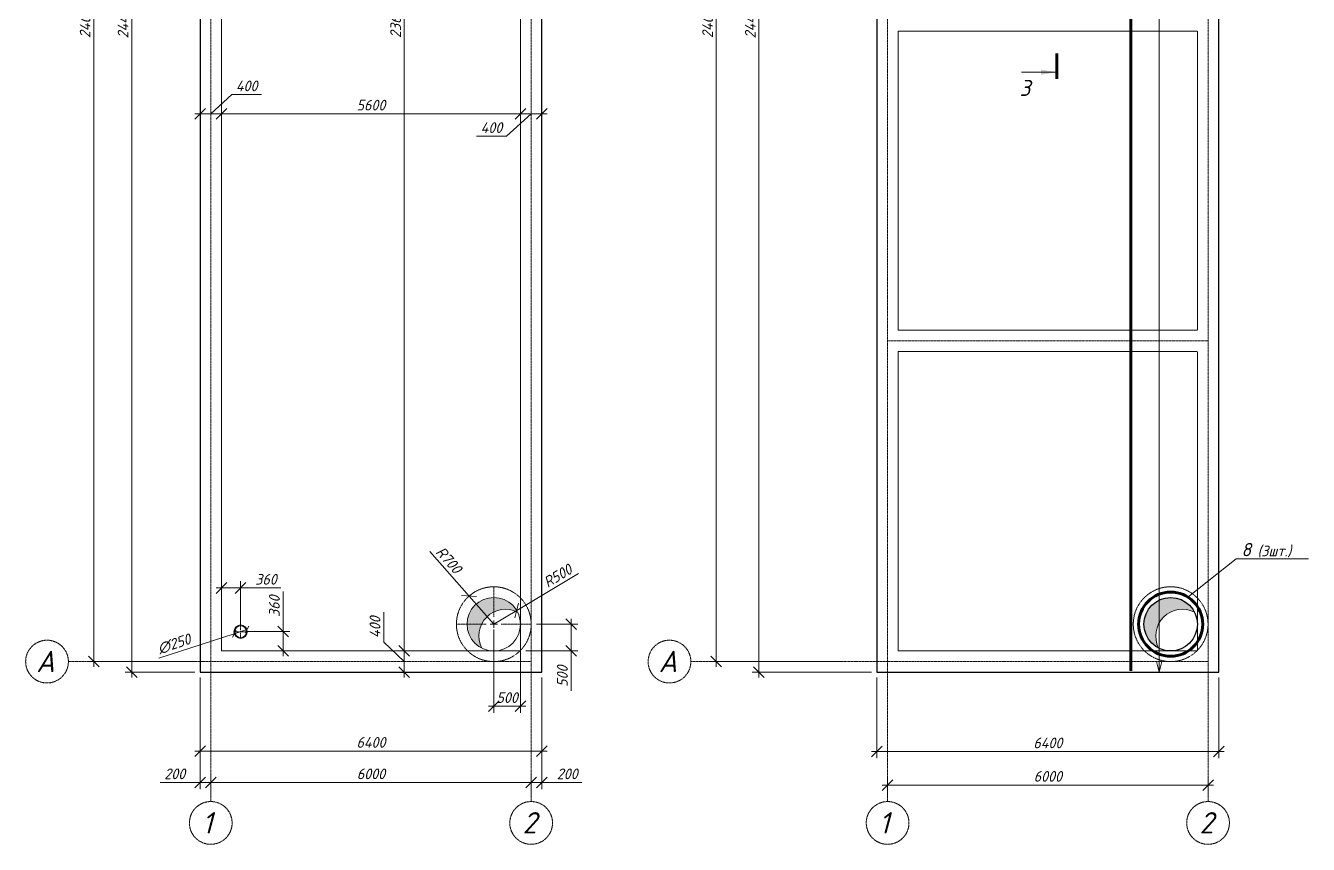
# Model space of a CAD drawing. Header units: millimetres. Extents: x 339888 to 1025294, y -263818 to -40540.
# Drawn here: x 450649 to 474669, y -91867 to -76547 of the extents above; entities that cross this region are included whole.
import ezdxf
from ezdxf import colors
from ezdxf.entities.mleader import LeaderData, LeaderLine
from ezdxf.math import Vec2, Vec3

# ---------------------------------------------------------------- set-up
doc = ezdxf.new("R2010")
doc.units = ezdxf.units.MM
doc.linetypes.add('CENTER2', pattern=[28.575, 19.05, -3.175, 3.175, -3.175])
doc.linetypes.add('штриховая', pattern=[19.05, 12.7, -6.35])
doc.layers.get('0').update_dxf_attribs({"lineweight": 15})
for name, color, linetype, lineweight in [('0 @ 100', 7, 'Continuous', 15), ('Оси', 126, 'CENTER2', 15), ('Размеры', 250, 'Continuous', 18), ('Размеры @ 100', 250, 'Continuous', 18)]:
    doc.layers.add(name, color=color, linetype=linetype, lineweight=lineweight)
doc.styles.add('ГОСТ 2', font='GOST_Common Italic.ttf', dxfattribs={"height": 2})
doc.styles.add('ГОСТ 2.5', font='GOST_Common Italic.ttf', dxfattribs={"height": 2.5})
doc.styles.add('ГОСТ 3', font='GOST_Common Italic.ttf', dxfattribs={"height": 3})
doc.styles.add('Размерный 2', font='isocpeui.ttf', dxfattribs={"height": 2})
doc.dimstyles.new('ISO-25', dxfattribs={"dimtxt": 2, "dimasz": 1.8, "dimexe": 1, "dimexo": 2, "dimtad": 1, "dimdec": 0, "dimlfac": 100, "dimtxsty": 'Размерный 2', "dimblk": 'OBLIQUE', "dimcen": 2, "dimdle": 1, "dimclrd": 251, "dimclre": 251, "dimadec": 0, "dimazin": 0, "dimtfac": 1, "dimtdec": 0, "dimtmove": 0, "dimatfit": 3, "dimfxl": 1, "dimlwd": 15, "dimlwe": 15, "dimarcsym": 0})
doc.dimstyles.new('ГОСТ_2К', dxfattribs={"dimtxt": 2, "dimasz": 2, "dimexe": 1.25, "dimexo": 1, "dimtad": 1, "dimdec": 0, "dimtxsty": 'ГОСТ 2', "dimblk": 'OBLIQUE', "dimcen": -2.5, "dimdle": 1, "dimclrd": 251, "dimclre": 251, "dimclrt": 256, "dimadec": 1, "dimazin": 0, "dimtfac": 1, "dimtdec": 0, "dimtmove": 0, "dimatfit": 3, "dimfxl": 1, "dimlwd": 15, "dimlwe": 15, "dimarcsym": 1})

# ---------------------------------------------------------------- blocks, each defined once
blk = doc.blocks.new('_Oblique')
at = {"color": 0, "linetype": 'ByBlock', "lineweight": -2}
blk.add_line((-0.5, -0.5), (0.5, 0.5), dxfattribs=at)
blk = doc.blocks.new('*D856')
at = {"color": 251, "lineweight": 15, "transparency": 16777216}
for p, q in [((454016, -90711), (460216, -90711)), ((454116, -90967), (454116, -90586)), ((460116, -90967), (460116, -90586))]:
    blk.add_line(p, q, dxfattribs=at)
at = {"layer": 'Defpoints', "color": 0, "lineweight": 15, "transparency": 16777216}
for p in [(460116, -90711), (454116, -91067), (460116, -91067)]:
    blk.add_point(p, dxfattribs=at)
at = {"color": 251, "lineweight": 15, "transparency": 16777216, "xscale": 200, "yscale": 200, "zscale": 200, "rotation": 180}
blk.add_blockref('_Oblique', (454116, -90711), dxfattribs=at)
at = {"color": 251, "lineweight": 15, "transparency": 16777216, "xscale": 200, "yscale": 200, "zscale": 200}
blk.add_blockref('_Oblique', (460116, -90711), dxfattribs=at)
at = {"lineweight": 15, "transparency": 16777216, "insert": (457116, -90548), "char_height": 200, "attachment_point": 5, "style": 'ГОСТ 2'}
blk.add_mtext('6000', dxfattribs=at)
blk = doc.blocks.new('*D857')
at = {"color": 251, "lineweight": 15, "transparency": 16777216}
for p, q in [((451925, -88547), (451925, -64347)), ((451549, -64447), (452050, -64447)), ((453816, -88447), (451800, -88447))]:
    blk.add_line(p, q, dxfattribs=at)
at = {"layer": 'Defpoints', "color": 0, "lineweight": 15, "transparency": 16777216}
for p in [(451449, -64447), (451925, -64447), (453916, -88447)]:
    blk.add_point(p, dxfattribs=at)
at = {"color": 251, "lineweight": 15, "transparency": 16777216, "xscale": 200, "yscale": 200, "zscale": 200}
for p, rotation in [((451925, -64447), 90), ((451925, -88447), 270)]:
    blk.add_blockref('_Oblique', p, dxfattribs=dict(at, rotation=rotation))
at = {"lineweight": 15, "transparency": 16777216, "insert": (451763, -76447), "char_height": 200, "attachment_point": 5, "rotation": 90, "style": 'ГОСТ 2'}
blk.add_mtext('24000', dxfattribs=at)
blk = doc.blocks.new('*D858')
at = {"color": 251, "lineweight": 15, "transparency": 16777216}
for p, q in [((453816, -64247), (452512, -64247)), ((452637, -88747), (452637, -64147)), ((453816, -88647), (452512, -88647))]:
    blk.add_line(p, q, dxfattribs=at)
at = {"layer": 'Defpoints', "color": 0, "lineweight": 15, "transparency": 16777216}
for p in [(452637, -64247), (453916, -64247), (453916, -88647)]:
    blk.add_point(p, dxfattribs=at)
at = {"color": 251, "lineweight": 15, "transparency": 16777216, "xscale": 200, "yscale": 200, "zscale": 200}
for p, rotation in [((452637, -64247), 90), ((452637, -88647), 270)]:
    blk.add_blockref('_Oblique', p, dxfattribs=dict(at, rotation=rotation))
at = {"lineweight": 15, "transparency": 16777216, "insert": (452474, -76447), "char_height": 200, "attachment_point": 5, "rotation": 90, "style": 'ГОСТ 2'}
blk.add_mtext('24400', dxfattribs=at)
blk = doc.blocks.new('*D859')
at = {"color": 251, "lineweight": 15, "transparency": 16777216}
for p, q in [((453916, -88747), (453916, -90246)), ((460316, -88747), (460316, -90246)), ((453816, -90121), (460416, -90121))]:
    blk.add_line(p, q, dxfattribs=at)
at = {"layer": 'Defpoints', "color": 0, "lineweight": 15, "transparency": 16777216}
for p in [(453916, -88647), (460316, -88647), (460316, -90121)]:
    blk.add_point(p, dxfattribs=at)
at = {"color": 251, "lineweight": 15, "transparency": 16777216, "xscale": 200, "yscale": 200, "zscale": 200, "rotation": 180}
blk.add_blockref('_Oblique', (453916, -90121), dxfattribs=at)
at = {"color": 251, "lineweight": 15, "transparency": 16777216, "xscale": 200, "yscale": 200, "zscale": 200}
blk.add_blockref('_Oblique', (460316, -90121), dxfattribs=at)
at = {"lineweight": 15, "transparency": 16777216, "insert": (457116, -89959), "char_height": 200, "attachment_point": 5, "style": 'ГОСТ 2'}
blk.add_mtext('6400', dxfattribs=at)
blk = doc.blocks.new('*D860')
at = {"color": 251, "lineweight": 15, "transparency": 16777216}
for p, q in [((466691, -90757), (472891, -90757)), ((466791, -90967), (466791, -90632)), ((472791, -90967), (472791, -90632))]:
    blk.add_line(p, q, dxfattribs=at)
at = {"layer": 'Defpoints', "color": 0, "lineweight": 15, "transparency": 16777216}
for p in [(472791, -90757), (466791, -91067), (472791, -91067)]:
    blk.add_point(p, dxfattribs=at)
at = {"color": 251, "lineweight": 15, "transparency": 16777216, "xscale": 200, "yscale": 200, "zscale": 200, "rotation": 180}
blk.add_blockref('_Oblique', (466791, -90757), dxfattribs=at)
at = {"color": 251, "lineweight": 15, "transparency": 16777216, "xscale": 200, "yscale": 200, "zscale": 200}
blk.add_blockref('_Oblique', (472791, -90757), dxfattribs=at)
at = {"lineweight": 15, "transparency": 16777216, "insert": (469791, -90595), "char_height": 200, "attachment_point": 5, "style": 'ГОСТ 2'}
blk.add_mtext('6000', dxfattribs=at)
blk = doc.blocks.new('*D861')
at = {"color": 251, "lineweight": 15, "transparency": 16777216}
for p, q in [((463582, -88547), (463582, -64347)), ((463206, -64447), (463707, -64447)), ((465934, -88447), (463457, -88447))]:
    blk.add_line(p, q, dxfattribs=at)
at = {"layer": 'Defpoints', "color": 0, "lineweight": 15, "transparency": 16777216}
for p in [(463106, -64447), (463582, -64447), (466034, -88447)]:
    blk.add_point(p, dxfattribs=at)
at = {"color": 251, "lineweight": 15, "transparency": 16777216, "xscale": 200, "yscale": 200, "zscale": 200}
for p, rotation in [((463582, -64447), 90), ((463582, -88447), 270)]:
    blk.add_blockref('_Oblique', p, dxfattribs=dict(at, rotation=rotation))
at = {"lineweight": 15, "transparency": 16777216, "insert": (463419, -76447), "char_height": 200, "attachment_point": 5, "rotation": 90, "style": 'ГОСТ 2'}
blk.add_mtext('24000', dxfattribs=at)
blk = doc.blocks.new('*D862')
at = {"color": 251, "lineweight": 15, "transparency": 16777216}
for p, q in [((466491, -64247), (464256, -64247)), ((464381, -88747), (464381, -64147)), ((466491, -88647), (464256, -88647))]:
    blk.add_line(p, q, dxfattribs=at)
at = {"layer": 'Defpoints', "color": 0, "lineweight": 15, "transparency": 16777216}
for p in [(464381, -64247), (466591, -64247), (466591, -88647)]:
    blk.add_point(p, dxfattribs=at)
at = {"color": 251, "lineweight": 15, "transparency": 16777216, "xscale": 200, "yscale": 200, "zscale": 200}
for p, rotation in [((464381, -64247), 90), ((464381, -88647), 270)]:
    blk.add_blockref('_Oblique', p, dxfattribs=dict(at, rotation=rotation))
at = {"lineweight": 15, "transparency": 16777216, "insert": (464219, -76447), "char_height": 200, "attachment_point": 5, "rotation": 90, "style": 'ГОСТ 2'}
blk.add_mtext('24400', dxfattribs=at)
blk = doc.blocks.new('*D863')
at = {"color": 251, "lineweight": 15, "transparency": 16777216}
for p, q in [((466591, -88747), (466591, -90257)), ((472991, -88747), (472991, -90257)), ((466491, -90132), (473091, -90132))]:
    blk.add_line(p, q, dxfattribs=at)
at = {"layer": 'Defpoints', "color": 0, "lineweight": 15, "transparency": 16777216}
for p in [(466591, -88647), (472991, -88647), (472991, -90132)]:
    blk.add_point(p, dxfattribs=at)
at = {"color": 251, "lineweight": 15, "transparency": 16777216, "xscale": 200, "yscale": 200, "zscale": 200, "rotation": 180}
blk.add_blockref('_Oblique', (466591, -90132), dxfattribs=at)
at = {"color": 251, "lineweight": 15, "transparency": 16777216, "xscale": 200, "yscale": 200, "zscale": 200}
blk.add_blockref('_Oblique', (472991, -90132), dxfattribs=at)
at = {"lineweight": 15, "transparency": 16777216, "insert": (469791, -89969), "char_height": 200, "attachment_point": 5, "style": 'ГОСТ 2'}
blk.add_mtext('6400', dxfattribs=at)
blk = doc.blocks.new('*D864')
at = {"color": 251, "lineweight": 15, "transparency": 16777216}
for p, q in [((454216, -78196), (460016, -78196)), ((454316, -78527), (454316, -78071)), ((459916, -78527), (459916, -78071))]:
    blk.add_line(p, q, dxfattribs=at)
at = {"layer": 'Defpoints', "color": 0, "lineweight": 15, "transparency": 16777216}
for p in [(459916, -78196), (454316, -78627), (459916, -78627)]:
    blk.add_point(p, dxfattribs=at)
at = {"color": 251, "lineweight": 15, "transparency": 16777216, "xscale": 200, "yscale": 200, "zscale": 200, "rotation": 180}
blk.add_blockref('_Oblique', (454316, -78196), dxfattribs=at)
at = {"color": 251, "lineweight": 15, "transparency": 16777216, "xscale": 200, "yscale": 200, "zscale": 200}
blk.add_blockref('_Oblique', (459916, -78196), dxfattribs=at)
at = {"lineweight": 15, "transparency": 16777216, "insert": (457116, -78034), "char_height": 200, "attachment_point": 5, "style": 'ГОСТ 2'}
blk.add_mtext('5600', dxfattribs=at)
blk = doc.blocks.new('*D865')
at = {"color": 251, "lineweight": 15, "transparency": 16777216}
for p, q in [((460116, -78196), (459652, -78618)), ((459816, -78196), (460416, -78196)), ((459916, -78527), (459916, -78071)), ((460316, -78458), (460316, -78071)), ((459652, -78618), (459092, -78618))]:
    blk.add_line(p, q, dxfattribs=at)
at = {"layer": 'Defpoints', "color": 0, "lineweight": 15, "transparency": 16777216}
for p in [(460316, -78196), (459916, -78627), (460316, -78558)]:
    blk.add_point(p, dxfattribs=at)
at = {"color": 251, "lineweight": 15, "transparency": 16777216, "xscale": 200, "yscale": 200, "zscale": 200, "rotation": 180}
blk.add_blockref('_Oblique', (459916, -78196), dxfattribs=at)
at = {"color": 251, "lineweight": 15, "transparency": 16777216, "xscale": 200, "yscale": 200, "zscale": 200}
blk.add_blockref('_Oblique', (460316, -78196), dxfattribs=at)
at = {"lineweight": 15, "transparency": 16777216, "insert": (459372, -78455), "char_height": 200, "attachment_point": 5, "style": 'ГОСТ 2'}
blk.add_mtext('400', dxfattribs=at)
blk = doc.blocks.new('*D866')
at = {"color": 251, "lineweight": 15, "transparency": 16777216}
for p, q in [((454116, -78196), (454509, -77837)), ((454509, -77837), (455068, -77837)), ((454416, -78196), (453816, -78196)), ((453916, -78620), (453916, -78071)), ((454316, -78562), (454316, -78071))]:
    blk.add_line(p, q, dxfattribs=at)
at = {"layer": 'Defpoints', "color": 0, "lineweight": 15, "transparency": 16777216}
for p in [(453916, -78196), (453916, -78720), (454316, -78662)]:
    blk.add_point(p, dxfattribs=at)
at = {"color": 251, "lineweight": 15, "transparency": 16777216, "xscale": 200, "yscale": 200, "zscale": 200, "rotation": 180}
blk.add_blockref('_Oblique', (453916, -78196), dxfattribs=at)
at = {"color": 251, "lineweight": 15, "transparency": 16777216, "xscale": 200, "yscale": 200, "zscale": 200}
blk.add_blockref('_Oblique', (454316, -78196), dxfattribs=at)
at = {"lineweight": 15, "transparency": 16777216, "insert": (454788, -77675), "char_height": 200, "attachment_point": 5, "style": 'ГОСТ 2'}
blk.add_mtext('400', dxfattribs=at)
blk = doc.blocks.new('*D867')
at = {"color": 251, "lineweight": 15, "transparency": 16777216}
for p, q in [((457740, -88347), (457740, -64547)), ((458170, -64647), (457615, -64647)), ((458170, -88247), (457615, -88247))]:
    blk.add_line(p, q, dxfattribs=at)
at = {"layer": 'Defpoints', "color": 0, "lineweight": 15, "transparency": 16777216}
for p in [(457740, -64647), (458270, -64647), (458270, -88247)]:
    blk.add_point(p, dxfattribs=at)
at = {"color": 251, "lineweight": 15, "transparency": 16777216, "xscale": 200, "yscale": 200, "zscale": 200}
for p, rotation in [((457740, -64647), 90), ((457740, -88247), 270)]:
    blk.add_blockref('_Oblique', p, dxfattribs=dict(at, rotation=rotation))
at = {"lineweight": 15, "transparency": 16777216, "insert": (457577, -76447), "char_height": 200, "attachment_point": 5, "rotation": 90, "style": 'ГОСТ 2'}
blk.add_mtext('23600', dxfattribs=at)
blk = doc.blocks.new('*D869')
at = {"layer": 'Defpoints', "color": 0, "lineweight": 15, "transparency": 16777216}
for p in [(459916, -88247), (457740, -88647), (459052, -88647)]:
    blk.add_point(p, dxfattribs=at)
at = {"layer": 'Размеры', "color": 251, "lineweight": 15, "transparency": 16777216}
for p, q in [((457354, -88084), (457354, -87524)), ((457740, -88447), (457354, -88084)), ((457740, -88147), (457740, -88747)), ((459816, -88247), (457615, -88247)), ((458952, -88647), (457615, -88647))]:
    blk.add_line(p, q, dxfattribs=at)
at = {"layer": 'Размеры', "color": 251, "lineweight": 15, "transparency": 16777216, "xscale": 200, "yscale": 200, "zscale": 200}
for p, rotation in [((457740, -88247), 90), ((457740, -88647), 270)]:
    blk.add_blockref('_Oblique', p, dxfattribs=dict(at, rotation=rotation))
at = {"layer": 'Размеры', "lineweight": 15, "transparency": 16777216, "insert": (457191, -87804), "char_height": 200, "attachment_point": 5, "rotation": 90, "style": 'ГОСТ 2'}
blk.add_mtext('400', dxfattribs=at)
blk = doc.blocks.new('*D874')
at = {"color": 251, "lineweight": 15, "transparency": 16777216}
for p, q in [((460316, -88747), (460316, -90836)), ((460016, -90711), (460316, -90711)), ((460116, -90967), (460116, -90586)), ((460316, -90711), (461066, -90711))]:
    blk.add_line(p, q, dxfattribs=at)
at = {"layer": 'Defpoints', "color": 0, "lineweight": 15, "transparency": 16777216}
for p in [(460316, -88647), (460316, -90711), (460116, -91067)]:
    blk.add_point(p, dxfattribs=at)
at = {"color": 251, "lineweight": 15, "transparency": 16777216, "xscale": 200, "yscale": 200, "zscale": 200, "rotation": 180}
blk.add_blockref('_Oblique', (460116, -90711), dxfattribs=at)
at = {"color": 251, "lineweight": 15, "transparency": 16777216, "xscale": 200, "yscale": 200, "zscale": 200}
blk.add_blockref('_Oblique', (460316, -90711), dxfattribs=at)
at = {"lineweight": 15, "transparency": 16777216, "insert": (460791, -90548), "char_height": 200, "attachment_point": 5, "style": 'ГОСТ 2'}
blk.add_mtext('200', dxfattribs=at)
blk = doc.blocks.new('*D875')
at = {"color": 251, "lineweight": 15, "transparency": 16777216}
for p, q in [((453916, -88747), (453916, -90836)), ((453916, -90711), (453166, -90711)), ((454216, -90711), (453916, -90711)), ((454116, -90967), (454116, -90586))]:
    blk.add_line(p, q, dxfattribs=at)
at = {"layer": 'Defpoints', "color": 0, "lineweight": 15, "transparency": 16777216}
for p in [(453916, -88647), (453916, -90711), (454116, -91067)]:
    blk.add_point(p, dxfattribs=at)
at = {"color": 251, "lineweight": 15, "transparency": 16777216, "xscale": 200, "yscale": 200, "zscale": 200, "rotation": 180}
blk.add_blockref('_Oblique', (453916, -90711), dxfattribs=at)
at = {"color": 251, "lineweight": 15, "transparency": 16777216, "xscale": 200, "yscale": 200, "zscale": 200}
blk.add_blockref('_Oblique', (454116, -90711), dxfattribs=at)
at = {"lineweight": 15, "transparency": 16777216, "insert": (453441, -90548), "char_height": 200, "attachment_point": 5, "style": 'ГОСТ 2'}
blk.add_mtext('200', dxfattribs=at)
blk = doc.blocks.new('*D877')
at = {"layer": 'Defpoints', "color": 0, "lineweight": 15, "transparency": 16777216}
for p in [(459416, -87747), (459916, -87747), (459916, -89284)]:
    blk.add_point(p, dxfattribs=at)
at = {"layer": 'Размеры', "color": 251, "lineweight": 15, "transparency": 16777216}
for p, q in [((459416, -87847), (459416, -89409)), ((459916, -87847), (459916, -89409)), ((459316, -89284), (460016, -89284))]:
    blk.add_line(p, q, dxfattribs=at)
at = {"layer": 'Размеры', "color": 251, "lineweight": 15, "transparency": 16777216, "xscale": 200, "yscale": 200, "zscale": 200, "rotation": 180}
blk.add_blockref('_Oblique', (459416, -89284), dxfattribs=at)
at = {"layer": 'Размеры', "color": 251, "lineweight": 15, "transparency": 16777216, "xscale": 200, "yscale": 200, "zscale": 200}
blk.add_blockref('_Oblique', (459916, -89284), dxfattribs=at)
at = {"layer": 'Размеры', "lineweight": 15, "transparency": 16777216, "insert": (459666, -89121), "char_height": 200, "attachment_point": 5, "style": 'ГОСТ 2'}
blk.add_mtext('500', dxfattribs=at)
blk = doc.blocks.new('*U876')
at = {"layer": 'Размеры', "color": 0, "linetype": 'CENTER2', "lineweight": 15, "transparency": 16777216}
for p, q in [((0, 140), (0, 703.5)), ((-703.5, 0), (-140, 0)), ((140, 0), (703.5, 0)), ((0, -703.5), (0, -140))]:
    blk.add_line(p, q, dxfattribs=at)
at = {"layer": 'Размеры', "color": 0, "linetype": 'Continuous', "lineweight": 15, "transparency": 16777216}
for p, q in [((-70, 0), (70, 0)), ((0, -70), (0, 70))]:
    blk.add_line(p, q, dxfattribs=at)
blk = doc.blocks.new('*D878')
at = {"layer": 'Defpoints', "color": 0, "lineweight": 60, "transparency": 16777216}
for p in [(459845, -87491), (459416, -87747)]:
    blk.add_point(p, dxfattribs=at)
at = {"layer": 'Размеры', "color": 251, "lineweight": 15, "transparency": 16777216}
for p in [(461004, -86798), (459416, -87747)]:
    blk.add_line(p, (459845, -87491), dxfattribs=at)
at = {"layer": 'Размеры', "color": 251, "lineweight": 15, "transparency": 16777216, "xscale": 200, "yscale": 200, "zscale": 200, "rotation": 210.8670035391538}
blk.add_blockref('_Oblique', (459845, -87491), dxfattribs=at)
at = {"layer": 'Размеры', "lineweight": 15, "transparency": 16777216, "insert": (460613, -86842), "char_height": 200, "attachment_point": 5, "rotation": 30.867, "style": 'ГОСТ 2'}
blk.add_mtext('R500', dxfattribs=at)
blk = doc.blocks.new('*D879')
at = {"layer": 'Defpoints', "color": 0, "lineweight": 15, "transparency": 16777216}
for p in [(454675, -87887), (455470, -87887), (454769, -88247)]:
    blk.add_point(p, dxfattribs=at)
at = {"layer": 'Размеры', "color": 251, "lineweight": 15, "transparency": 16777216}
for p, q in [((455470, -87887), (455470, -87137)), ((454775, -87887), (455595, -87887)), ((455470, -88347), (455470, -87887)), ((454869, -88247), (455595, -88247))]:
    blk.add_line(p, q, dxfattribs=at)
at = {"layer": 'Размеры', "color": 251, "lineweight": 15, "transparency": 16777216, "xscale": 200, "yscale": 200, "zscale": 200}
for p, rotation in [((455470, -87887), 90), ((455470, -88247), 270)]:
    blk.add_blockref('_Oblique', p, dxfattribs=dict(at, rotation=rotation))
at = {"layer": 'Размеры', "lineweight": 15, "transparency": 16777216, "insert": (455307, -87412), "char_height": 200, "attachment_point": 5, "rotation": 90, "style": 'ГОСТ 2'}
blk.add_mtext('360', dxfattribs=at)
blk = doc.blocks.new('*D880')
at = {"layer": 'Defpoints', "color": 0, "lineweight": 15, "transparency": 16777216}
for p in [(454675, -87070), (454316, -87747), (454675, -87887)]:
    blk.add_point(p, dxfattribs=at)
at = {"layer": 'Размеры', "color": 251, "lineweight": 15, "transparency": 16777216}
for p, q in [((454316, -87647), (454316, -86945)), ((454675, -87787), (454675, -86945)), ((454216, -87070), (454675, -87070)), ((454675, -87070), (455425, -87070))]:
    blk.add_line(p, q, dxfattribs=at)
at = {"layer": 'Размеры', "color": 251, "lineweight": 15, "transparency": 16777216, "xscale": 200, "yscale": 200, "zscale": 200, "rotation": 180}
blk.add_blockref('_Oblique', (454316, -87070), dxfattribs=at)
at = {"layer": 'Размеры', "color": 251, "lineweight": 15, "transparency": 16777216, "xscale": 200, "yscale": 200, "zscale": 200}
blk.add_blockref('_Oblique', (454675, -87070), dxfattribs=at)
at = {"layer": 'Размеры', "lineweight": 15, "transparency": 16777216, "insert": (455150, -86907), "char_height": 200, "attachment_point": 5, "style": 'ГОСТ 2'}
blk.add_mtext('360', dxfattribs=at)
blk = doc.blocks.new('*D881')
at = {"layer": 'Defpoints', "color": 0, "lineweight": 60, "transparency": 16777216}
for p in [(454794, -87849), (454557, -87926)]:
    blk.add_point(p, dxfattribs=at)
at = {"layer": 'Размеры', "color": 251, "lineweight": 15, "transparency": 16777216}
for p in [(454794, -87849), (453142, -88382)]:
    blk.add_line(p, (454557, -87926), dxfattribs=at)
at = {"layer": 'Размеры', "color": 251, "lineweight": 15, "transparency": 16777216, "xscale": 100, "yscale": 100, "zscale": 100}
for p, rotation in [((454557, -87926), 17.85973785460083), ((454794, -87849), 197.8597378546008)]:
    blk.add_blockref('_Oblique', p, dxfattribs=dict(at, rotation=rotation))
at = {"layer": 'Размеры', "lineweight": 15, "transparency": 16777216, "insert": (453430, -88118), "char_height": 200, "attachment_point": 5, "rotation": 17.8597, "style": 'ГОСТ 2'}
blk.add_mtext('∅250', dxfattribs=at)
blk = doc.blocks.new('*U882')
at = {"layer": 'Размеры', "color": 0, "linetype": 'CENTER2', "lineweight": 15, "transparency": 16777216}
for p, q in [((-128.5, 0), (-25, 0)), ((0, 25), (0, 128.5)), ((25, 0), (128.5, 0)), ((0, -128.5), (0, -25))]:
    blk.add_line(p, q, dxfattribs=at)
at = {"layer": 'Размеры', "color": 0, "linetype": 'Continuous', "lineweight": 15, "transparency": 16777216}
for p, q in [((-12.5, 0), (12.5, 0)), ((0, -12.5), (0, 12.5))]:
    blk.add_line(p, q, dxfattribs=at)
blk = doc.blocks.new('*D884')
at = {"layer": 'Defpoints', "color": 0, "lineweight": 15, "transparency": 16777216}
for p in [(460116, -87747), (459916, -88247), (460863, -88247)]:
    blk.add_point(p, dxfattribs=at)
at = {"layer": 'Размеры', "color": 251, "lineweight": 15, "transparency": 16777216}
for p, q in [((460863, -87647), (460863, -88247)), ((460216, -87747), (460988, -87747)), ((460016, -88247), (460988, -88247)), ((460863, -88247), (460863, -88997))]:
    blk.add_line(p, q, dxfattribs=at)
at = {"layer": 'Размеры', "color": 251, "lineweight": 15, "transparency": 16777216, "xscale": 200, "yscale": 200, "zscale": 200}
for p, rotation in [((460863, -87747), 90), ((460863, -88247), 270)]:
    blk.add_blockref('_Oblique', p, dxfattribs=dict(at, rotation=rotation))
at = {"layer": 'Размеры', "lineweight": 15, "transparency": 16777216, "insert": (460700, -88722), "char_height": 200, "attachment_point": 5, "rotation": 90, "style": 'ГОСТ 2'}
blk.add_mtext('500', dxfattribs=at)
blk = doc.blocks.new('*D894')
at = {"color": 251, "lineweight": 15, "transparency": 16777216}
for p in [(458215, -86386), (459416, -87747)]:
    blk.add_line(p, (458953, -87222), dxfattribs=at)
at = {"layer": 'Defpoints', "color": 0, "lineweight": 60, "transparency": 16777216}
for p in [(458953, -87222), (459416, -87747)]:
    blk.add_point(p, dxfattribs=at)
at = {"color": 251, "lineweight": 15, "transparency": 16777216, "xscale": 200, "yscale": 200, "zscale": 200, "rotation": 311.4173712478283}
blk.add_blockref('_Oblique', (458953, -87222), dxfattribs=at)
at = {"lineweight": 15, "transparency": 16777216, "insert": (458574, -86546), "char_height": 200, "attachment_point": 5, "rotation": 311.4174, "style": 'ГОСТ 2'}
blk.add_mtext('R700', dxfattribs=at)
blk = doc.blocks.new('_None')

msp = doc.modelspace()

# ---------------------------------------------------------------- hatches: boundary and pattern name
at = {"layer": 'Размеры', "lineweight": 15}
h = msp.add_hatch(color=253, dxfattribs=at)
h.dxf.hatch_style = 1
h.paths.add_polyline_path([(458915.79163, -87747.29554, 0.2828034156), (459190.07512, -88193.44804, -0.72435368), (459861.94414, -87521.57902, 0.7894997798)])
h = msp.add_hatch(color=253, dxfattribs=at)
h.dxf.hatch_style = 1
h.paths.add_polyline_path([(471590.79013, -87747.29554, 0.2828034156), (471865.07362, -88193.44804, -0.72435368), (472536.94263, -87521.57902, 0.7894997798)])

# ---------------------------------------------------------------- linework, layer by layer
at = {"lineweight": 60}
msp.add_line((471342.21199, -64277.29554), (471342.21199, -88617.29554), dxfattribs=at)
at = {"color": 251, "linetype": 'штриховая', "lineweight": 15, "ltscale": 0.2, "true_color": 0x636466}
for p, q in [((466990.79013, -76647.29554), (472590.79013, -76647.29554)), ((466990.79013, -82247.29554), (472590.79013, -82247.29554)), ((466990.79013, -82647.29554), (472590.79013, -82647.29554))]:
    msp.add_line(p, q, dxfattribs=at)
at = {"lineweight": 70, "ltscale": 0.2}
msp.add_line((469961.8195, -77539.00355), (469961.8195, -77066.16353), dxfattribs=at)
at = {"lineweight": 30}
for points in [[(453915.79163, -88647.29554), (460315.79163, -88647.29554), (460315.79163, -64247.29554), (453915.79163, -64247.29554)], [(466590.79013, -88647.29554), (472990.79013, -88647.29554), (472990.79013, -64247.29554), (466590.79013, -64247.29554)]]:
    msp.add_lwpolyline(points, close=True, dxfattribs=at)
at = {"color": 251, "linetype": 'штриховая', "lineweight": 15, "ltscale": 0.2, "true_color": 0x636466}
msp.add_lwpolyline([(454315.79163, -88247.29554), (459915.79163, -88247.29554), (459915.79163, -64647.29554), (454315.79163, -64647.29554)], close=True, dxfattribs=at)
for points in [[(466990.79013, -76647.29554), (466990.79013, -82247.29554)], [(472590.79013, -82247.29554), (472590.79013, -76647.29554)], [(466990.79013, -82647.29554), (466990.79013, -88247.29554), (472590.79013, -88247.29554), (472590.79013, -82647.29554)]]:
    msp.add_lwpolyline(points, dxfattribs=at)
for centre in [(459415.79163, -87747.29554), (472090.79013, -87747.29554)]:
    msp.add_circle(centre, 700, dxfattribs=at)
at = {"lineweight": 60}
msp.add_circle((472090.79013, -87747.29554), 600, dxfattribs=at)
at = {"lineweight": 30}
msp.add_circle((472090.79013, -87747.29554), 500, dxfattribs=at)
at = {"layer": 'Оси'}
for p, q in [((454115.79163, -91066.79991), (454115.79163, -64447.29554)), ((460115.79163, -91066.79991), (460115.79163, -64447.29554)), ((466790.79013, -91066.79991), (466790.79013, -64447.29554)), ((472790.79013, -91066.79991), (472790.79013, -64447.29554)), ((466790.79013, -82447.29554), (472790.79013, -82447.29554)), ((451449.48486, -88447.29554), (460115.79163, -88447.29554)), ((463105.72333, -88447.29554), (472790.79013, -88447.29554))]:
    msp.add_line(p, q, dxfattribs=at)
for centre in [(451049.48486, -88447.29554), (462705.72333, -88447.29554), (454115.79163, -91466.79991), (460115.79163, -91466.79991), (466790.79013, -91466.79991), (472790.79013, -91466.79991)]:
    msp.add_circle(centre, 400, dxfattribs=at)
at = {"layer": 'Размеры', "lineweight": 15}
for centre, radius in [((459415.79163, -87747.29554), 500), ((454675.47672, -87887.29554), 125), ((454675.47672, -87887.29554), 110.54365)]:
    msp.add_circle(centre, radius, dxfattribs=at)
for centre in [(459636.22762, -87967.73153), (472311.22612, -87967.73153)]:
    msp.add_arc(centre, 500, 63.164337057, 206.835662943, dxfattribs=at)

# ---------------------------------------------------------------- block references
at = {"layer": 'Размеры', "linetype": 'CENTER2', "lineweight": 15}
for name, p in [('*U876', (459415.79163, -87747.29554)), ('*U882', (454675.47672, -87887.29554))]:
    msp.add_blockref(name, p, dxfattribs=at)

# ---------------------------------------------------------------- texts
at = {"layer": '0 @ 100', "lineweight": 15, "style": 'ГОСТ 3'}
msp.add_text('3', height=300, dxfattribs=at).set_placement((469260.66074, -77862.96566))
at = {"layer": 'Оси', "style": 'ГОСТ 2'}
for s, p in [('А', (450848.3277, -88644.368)), ('А', (462504.56618, -88644.368)), ('1', (453956.26764, -91663.87237)), ('2', (459956.26764, -91663.87237)), ('1', (466631.26614, -91663.87237)), ('2', (472631.26614, -91663.87237))]:
    msp.add_text(s, height=400, dxfattribs=at).set_placement(p)

# ---------------------------------------------------------------- dimensions: what is measured, and where the dimension line sits
at = {"layer": '0 @ 100', "lineweight": 15}
for base, p1, p2, angle, override, picture, middle in [((451925.46007, -64447.29554), (453915.79163, -88447.29554), (451449.48486, -64447.29554), 90, {"dimscale": 100, "dimtix": 0, "dimtofl": 1, "dimtmove": 1, "dimatfit": 3}, '*D857', (451762.96007, -76447.29554)), ((452636.72467, -64247.29554), (453915.79163, -88647.29554), (453915.79163, -64247.29554), 90, {"dimscale": 100, "dimtix": 0, "dimtofl": 1, "dimtmove": 0, "dimatfit": 3}, '*D858', (452474.22467, -76447.29554)), ((463581.69855, -64447.29554), (466033.55012, -88447.29554), (463105.72333, -64447.29554), 90, {"dimscale": 100, "dimtix": 0, "dimtofl": 1, "dimtmove": 1, "dimatfit": 3}, '*D861', (463419.19855, -76447.29554)), ((464381.36207, -64247.29554), (466590.79013, -88647.29554), (466590.79013, -64247.29554), 90, {"dimscale": 100, "dimtix": 0, "dimtofl": 1, "dimtmove": 0, "dimatfit": 3}, '*D862', (464218.86207, -76447.29554)), ((457739.6362, -64647.29554), (458270.49662, -88247.29554), (458270.49662, -64647.29554), 90, {"dimscale": 100, "dimtix": 0, "dimtofl": 1, "dimtmove": 0, "dimatfit": 3}, '*D867', (457577.1362, -76447.29554)), ((453915.79163, -90710.50582), (454115.79163, -91066.79991), (453915.79163, -88647.29554), 180, {"dimscale": 100, "dimtix": 0, "dimtofl": 1, "dimtmove": 0, "dimatfit": 3}, '*D875', (453440.86739, -90548.00582))]:
    dim = msp.add_linear_dim(base=base, p1=p1, p2=p2, angle=angle, dimstyle='ГОСТ_2К', override=override, dxfattribs=at)
    dim.commit()
    dim.dimension.update_dxf_attribs({"geometry": picture, "text_midpoint": middle})
for base, p1, p2, picture, middle in [((453915.79163, -78196.10605), (454315.79163, -78662.07109), (453915.79163, -78719.97301), '*D866', (454571.00662, -77837.10493)), ((460315.79163, -78196.10605), (459915.79163, -78627.17666), (460315.79163, -78557.65013), '*D865', (459589.03528, -78617.50349))]:
    dim = msp.add_linear_dim(base=base, p1=p1, p2=p2, dimstyle='ГОСТ_2К', override={"dimscale": 100, "dimtix": 0, "dimtofl": 1, "dimtmove": 1, "dimatfit": 3}, dxfattribs=at)
    dim.commit()
    dim.dimension.update_dxf_attribs({"geometry": picture, "text_midpoint": middle, "dimtype": 160})
for base, p1, p2, picture, middle in [((459915.79163, -78196.10605), (454315.79163, -78627.17666), (459915.79163, -78627.17666), '*D864', (457115.79163, -78033.60605)), ((460315.79163, -90121.34901), (453915.79163, -88647.29554), (460315.79163, -88647.29554), '*D859', (457115.79163, -89958.84901)), ((460315.79163, -90710.50582), (460115.79163, -91066.79991), (460315.79163, -88647.29554), '*D874', (460790.71588, -90548.00582)), ((472990.79013, -90131.61923), (466590.79013, -88647.29554), (472990.79013, -88647.29554), '*D863', (469790.79013, -89969.11923)), ((460115.79163, -90710.50582), (454115.79163, -91066.79991), (460115.79163, -91066.79991), '*D856', (457115.79163, -90548.00582)), ((472790.79013, -90757.49183), (466790.79013, -91066.79991), (472790.79013, -91066.79991), '*D860', (469790.79013, -90594.99183))]:
    dim = msp.add_linear_dim(base=base, p1=p1, p2=p2, dimstyle='ГОСТ_2К', override={"dimscale": 100, "dimtix": 0, "dimtofl": 1, "dimtmove": 0, "dimatfit": 3}, dxfattribs=at)
    dim.commit()
    dim.dimension.update_dxf_attribs({"geometry": picture, "text_midpoint": middle})
dim = msp.add_radius_dim(center=(459415.79163, -87747.29554), mpoint=(458952.71415, -87222.35816), dimstyle='ГОСТ_2К', override={"dimscale": 100, "dimtix": 0, "dimtofl": 1, "dimtmove": 0, "dimatfit": 3}, dxfattribs=at)
dim.commit()
dim.dimension.update_dxf_attribs({"geometry": '*D894', "text_midpoint": (458574.22396, -86545.72158)})
at = {"layer": 'Размеры @ 100', "lineweight": 15}
dim = msp.add_radius_dim(center=(459415.79163, -87747.29554), mpoint=(459844.97189, -87490.77203), dimstyle='ГОСТ_2К', override={"dimscale": 100, "dimtix": 0, "dimtofl": 1, "dimtmove": 0, "dimatfit": 3}, dxfattribs=at)
dim.commit()
dim.dimension.update_dxf_attribs({"geometry": '*D878', "text_midpoint": (460696.85231, -86981.59821), "dimtype": 164})
dim = msp.add_linear_dim(base=(454675.47672, -87069.8021), p1=(454315.79163, -87747.29554), p2=(454675.47672, -87887.29554), dimstyle='ГОСТ_2К', override={"dimscale": 100, "dimtix": 0, "dimtofl": 1, "dimtmove": 0, "dimatfit": 3}, dxfattribs=at)
dim.commit()
dim.dimension.update_dxf_attribs({"geometry": '*D880', "text_midpoint": (455150.40096, -86907.3021)})
for base, p1, p2, picture, middle in [((455469.83084, -87887.29554), (454769.04741, -88247.29554), (454675.47672, -87887.29554), '*D879', (455307.33084, -87412.3713)), ((460862.54499, -88247.29554), (460115.79163, -87747.29554), (459915.79163, -88247.29554), '*D884', (460700.04499, -88722.21978))]:
    dim = msp.add_linear_dim(base=base, p1=p1, p2=p2, angle=90, dimstyle='ГОСТ_2К', override={"dimscale": 100, "dimtix": 0, "dimtofl": 1, "dimtmove": 0, "dimatfit": 3}, dxfattribs=at)
    dim.commit()
    dim.dimension.update_dxf_attribs({"geometry": picture, "text_midpoint": middle})
for base, p1, p2, angle, picture, middle in [((457739.6362, -88647.29554), (459915.79163, -88247.29554), (459052.49276, -88647.29554), 90, '*D869', (457353.67782, -88021.16935)), ((459915.79163, -89283.73519), (459415.79163, -87747.29554), (459915.79163, -87747.29554), 180, '*D877', (459665.79163, -89283.73519))]:
    dim = msp.add_linear_dim(base=base, p1=p1, p2=p2, angle=angle, dimstyle='ГОСТ_2К', override={"dimscale": 100, "dimtix": 0, "dimtofl": 1, "dimtmove": 1, "dimatfit": 3}, dxfattribs=at)
    dim.commit()
    dim.dimension.update_dxf_attribs({"geometry": picture, "text_midpoint": middle, "dimtype": 160})
dim = msp.add_diameter_dim_2p(p1=(454794.45299, -87848.95956), p2=(454556.50045, -87925.63152), dimstyle='ГОСТ_2К', override={"dimscale": 100, "dimasz": 1, "dimtix": 0, "dimtofl": 1, "dimtmove": 0, "dimatfit": 3}, dxfattribs=at)
dim.commit()
dim.dimension.update_dxf_attribs({"geometry": '*D881', "text_midpoint": (453479.36094, -88272.70241), "dimtype": 163})

# ---------------------------------------------------------------- leaders
at = {"lineweight": 15, "ltscale": 0.5}
msp.add_leader([(471876.674, -88647.29554), (471876.674, -69208.43666)], dimstyle='ISO-25', override={"dimasz": 200, "dimtad": 0, "dimldrblk": 'Open30'}, dxfattribs=at)
at = {"layer": '0 @ 100', "ltscale": 0.5}
msp.add_leader([(469961.8195, -77418.1748), (469295.2024, -77418.1748)], dimstyle='ISO-25', override={"dimscale": 100, "dimtxt": 0.04, "dimasz": 3, "dimgap": 0.625, "dimtad": 0}, dxfattribs=at)
at = {"layer": 'Размеры @ 100', "lineweight": 15}
ml = msp.add_multileader_mtext('Standard', dxfattribs=at)
ml.set_content('8{\\H0.8x; (3шт.)}', color=256, style='ГОСТ 2.5')
ml.set_leader_properties(color=251, linetype='ByLayer', lineweight=15)
ml.set_arrow_properties(name='NONE')
ml.build(insert=Vec2(0, 0))
ml.multileader.update_dxf_attribs({"text_left_attachment_type": 6, "text_right_attachment_type": 6, "dogleg_length": 0, "arrow_head_size": 0, "scale": 100})
ctx = ml.context
ctx.base_point, ctx.scale, ctx.char_height, ctx.arrow_head_size, ctx.landing_gap_size, ctx.plane_origin = Vec3(473315.51486, -86526.27211), 100, 250, 0, 100, Vec3(472412.65722, -87240.93442)
ctx.left_attachment, ctx.right_attachment = 6, 6
notes = []
notes.append((ctx, [(0, (1, 1, 0), (473315.51486, -86526.27211), (1, 0), 0, [(0, [(472412.65722, -87240.93442)], 0, [])])]))
ctx.mtext.insert, ctx.mtext.flow_direction = Vec3(473415.51486, -86226.27211), 5
for ctx, leaders in notes:
    for number, flags, end, landing, length, lines in leaders:
        leader = LeaderData()
        leader.index, (leader.has_last_leader_line, leader.has_dogleg_vector, leader.attachment_direction) = number, flags
        leader.last_leader_point, leader.dogleg_vector, leader.dogleg_length = Vec3(end), Vec3(landing), length
        for number, points, colour, breaks in lines:
            line = LeaderLine()
            line.index, line.vertices, line.color, line.breaks = number, Vec3.list(points), colors.encode_raw_color(colour), breaks
            leader.lines.append(line)
        ctx.leaders.append(leader)

doc.saveas('drawing.dxf')
